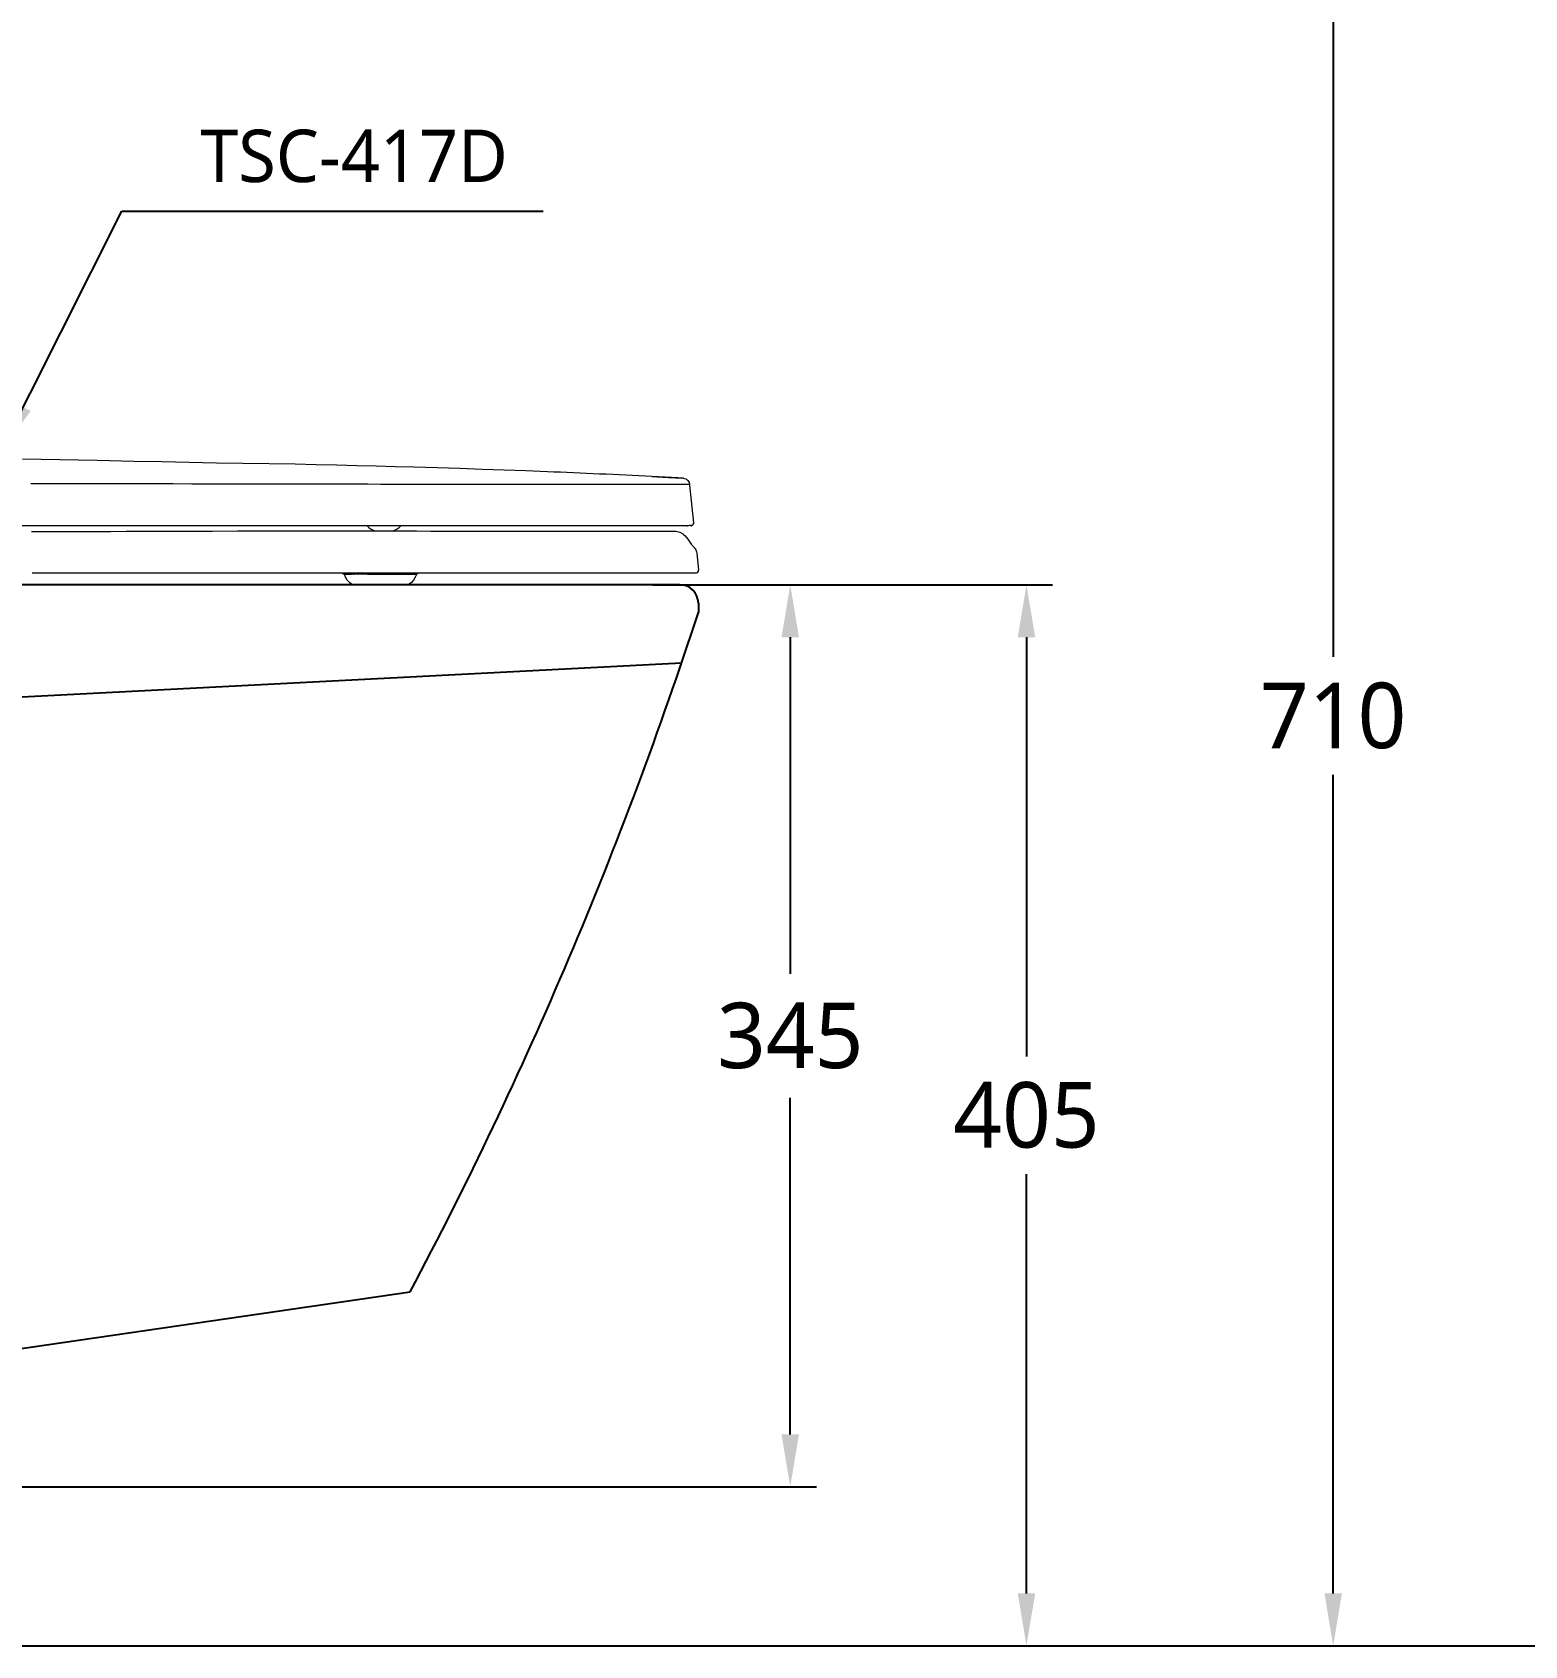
# Model space of a CAD drawing. Extents: x 2734 to 5638, y -143 to 2294.
# Drawn here: x 3373 to 3943, y -85 to 531 of the extents above; entities that cross this region are included whole.
import ezdxf

# ---------------------------------------------------------------- set-up
doc = ezdxf.new("R2010")
doc.units = 0
doc.header["$LTSCALE"] = 20
doc.header["$MEASUREMENT"] = 0
doc.layers.get('0').update_dxf_attribs({"linetype": 'CONTINUOUS'})
doc.layers.get('DEFPOINTS').update_dxf_attribs({"linetype": 'CONTINUOUS'})
for name, color, linetype in [('2', 2, 'CONTINUOUS'), ('3', 3, 'CONTINUOUS'), ('6', 6, 'CONTINUOUS'), ('FAUCET', 4, 'CONTINUOUS')]:
    doc.layers.add(name, color=color, linetype=linetype)
doc.styles.add('ROMANS', font='NanumGothic.ttf')
doc.styles.get("Standard").update_dxf_attribs({"font": 'NanumGothic.ttf'})
doc.dimstyles.get("Standard").update_dxf_attribs({"dimtxt": 2.5, "dimasz": 2, "dimexe": 2, "dimexo": 1, "dimgap": 1.5, "dimtad": 1, "dimdec": 0, "dimlfac": 10, "dimrnd": 0.5, "dimzin": 0, "dimdsep": 46, "dimtxsty": 'Standard', "dimcen": 0, "dimclrt": 2, "dimadec": 0, "dimazin": 0, "dimtfac": 1, "dimtdec": 0, "dimtmove": 0, "dimatfit": 3, "dimfxl": 0, "dimtolj": 1, "dimtzin": 0, "dimarcsym": 0})

# ---------------------------------------------------------------- blocks, each defined once
blk = doc.blocks.new('*D22')
at = {"layer": '3', "color": 3, "lineweight": -2}
for p, q in [((3837.39, 624.55), (3879.76, 624.55)), ((3869.76, 604.55), (3869.76, 292.05)), ((3869.76, -65.45), (3869.76, 247.05)), ((3811.76, -85.45), (3879.76, -85.45))]:
    blk.add_line(p, q, dxfattribs=at)
at = {"layer": '3', "color": 3}
for points in [[(3866.42, 604.55), (3873.09, 604.55), (3869.76, 624.55)], [(3866.42, -65.45), (3873.09, -65.45), (3869.76, -85.45)]]:
    blk.add_solid(points, dxfattribs=at)
at = {"layer": 'DEFPOINTS', "color": 0}
for p in [(3832.39, 624.55), (3806.76, -85.45), (3869.76, -85.45)]:
    blk.add_point(p, dxfattribs=at)
at = {"layer": '3', "color": 2, "insert": (3869.76, 269.55), "char_height": 25, "attachment_point": 5}
blk.add_mtext('\\A1;710', dxfattribs=at)
blk = doc.blocks.new('*D29')
at = {"layer": '3', "color": 3, "lineweight": -2}
for p, q in [((3610.1, 319.55), (3762.68, 319.55)), ((3752.68, 299.55), (3752.68, 139.55)), ((3752.68, -65.45), (3752.68, 94.55)), ((3610.1, -85.45), (3762.68, -85.45))]:
    blk.add_line(p, q, dxfattribs=at)
at = {"layer": '3', "color": 3}
for points in [[(3749.35, 299.55), (3756.02, 299.55), (3752.68, 319.55)], [(3749.35, -65.45), (3756.02, -65.45), (3752.68, -85.45)]]:
    blk.add_solid(points, dxfattribs=at)
at = {"layer": 'DEFPOINTS', "color": 0}
for p in [(3605.1, 319.55), (3605.1, -85.45), (3752.68, -85.45)]:
    blk.add_point(p, dxfattribs=at)
at = {"layer": '3', "color": 2, "insert": (3752.68, 117.05), "char_height": 25, "attachment_point": 5}
blk.add_mtext('\\A1;405', dxfattribs=at)
blk = doc.blocks.new('*D43')
at = {"layer": '3', "color": 3, "lineweight": -2}
for p, q in [((3636.11, 319.55), (3672.53, 319.55)), ((3662.53, 299.55), (3662.53, 171.02)), ((3662.53, -4.76), (3662.53, 123.77)), ((3010.46, -24.76), (3672.53, -24.76))]:
    blk.add_line(p, q, dxfattribs=at)
at = {"layer": '3', "color": 3}
for points in [[(3659.2, 299.55), (3665.86, 299.55), (3662.53, 319.55)], [(3659.2, -4.76), (3665.86, -4.76), (3662.53, -24.76)]]:
    blk.add_solid(points, dxfattribs=at)
at = {"layer": 'DEFPOINTS', "color": 0}
for p in [(3631.11, 319.55), (3005.46, -24.76), (3662.53, -24.76)]:
    blk.add_point(p, dxfattribs=at)
at = {"layer": '3', "color": 2, "insert": (3662.53, 147.39), "char_height": 25, "attachment_point": 5}
blk.add_mtext('\\A1;345', dxfattribs=at)

msp = doc.modelspace()

# ---------------------------------------------------------------- linework, layer by layer
at = {"color": 2, "linetype": 'Continuous', "lineweight": 0}
for p, q in [((3626.86572, 331.63478), (3627.5393, 325.22606)), ((3626.86572, 331.63478), (3627.5393, 325.22606)), ((3373.22963, 324.12146), (3472.24917, 324.12146)), ((3373.22963, 324.12146), (3472.24917, 324.12146)), ((3472.24917, 324.12146), (3586.01933, 324.12146)), ((3472.24917, 324.12146), (3586.01933, 324.12146)), ((3495.64364, 323.62146), (3495.82017, 323.62146)), ((3495.64364, 323.62146), (3495.82017, 323.62146)), ((3495.82017, 323.62146), (3495.99888, 323.62146)), ((3495.82017, 323.62146), (3495.99888, 323.62146)), ((3586.01933, 324.12146), (3626.54478, 324.12146)), ((3586.01933, 324.12146), (3626.54478, 324.12146))]:
    msp.add_line(p, q, dxfattribs=at)
for points in [[(3569.82529, 362.74612), (3561.63471, 363.06609), (3553.36229, 363.37211), (3544.98054, 363.66561), (3536.46235, 363.94785), (3527.78005, 364.22002), (3518.90826, 364.48313), (3511.78905, 364.6841), (3504.52294, 364.88062), (3497.08415, 365.07349), (3489.43438, 365.26381), (3481.56575, 365.45193), (3473.50491, 365.6375), (3453.60561, 365.85688), (3443.48246, 366.07338), (3433.1599, 366.28818), (3422.66625, 366.50274), (3412.03616, 366.71871), (3397.96858, 367.00673), (3383.77696, 367.30562), (3369.49805, 367.62127)], [(3569.82529, 362.74612), (3561.63471, 363.06609), (3553.36229, 363.37211), (3544.98054, 363.66561), (3536.46235, 363.94785), (3527.78005, 364.22002), (3518.90826, 364.48313), (3511.78905, 364.6841), (3504.52294, 364.88062), (3497.08415, 365.07349), (3489.43438, 365.26381), (3481.56575, 365.45193), (3473.50491, 365.6375), (3453.60561, 365.85688), (3443.48246, 366.07338), (3433.1599, 366.28818), (3422.66625, 366.50274), (3412.03616, 366.71871), (3397.96858, 367.00673), (3383.77696, 367.30562), (3369.49805, 367.62127)], [(3372.65122, 358.31319), (3373.81865, 358.31119), (3375.27643, 358.3087), (3376.91404, 358.30589), (3378.7311, 358.30278), (3380.72728, 358.29937), (3382.90234, 358.29564), (3385.50134, 358.29119), (3388.31641, 358.28637), (3388.60425, 358.28588), (3388.80147, 358.28554), (3388.99914, 358.2852), (3389.19726, 358.28486), (3389.39583, 358.28451), (3389.59485, 358.28417), (3390.53916, 358.28252), (3395.02393, 358.27447), (3399.72181, 358.26568), (3401.33485, 358.26258), (3402.97125, 358.25941), (3404.63091, 358.25614), (3406.31372, 358.2528), (3408.01976, 358.24938), (3410.05584, 358.24527), (3419.63325, 358.22594), (3426.8645, 358.21134), (3434.07131, 358.19679), (3441.25301, 358.18228), (3450.6935, 358.1632), (3451.61805, 358.16133), (3452.54205, 358.15946), (3453.46543, 358.15759), (3454.38813, 358.15572), (3455.31009, 358.15385), (3456.23126, 358.15198), (3457.15156, 358.15012), (3468.07094, 358.14825), (3472.53708, 358.13936), (3477.1081, 358.13058), (3481.77924, 358.12192), (3486.54838, 358.11337), (3491.41558, 358.10494), (3496.28724, 358.09677), (3501.2431, 358.08872), (3506.27633, 358.08078), (3511.38068, 358.07295), (3516.64475, 358.06509), (3521.96962, 358.05735), (3527.34761, 358.04972), (3532.7702, 358.04221), (3538.22841, 358.03482), (3543.61499, 358.02767), (3549.01798, 358.02063), (3554.42747, 358.01371), (3559.83267, 358.00689)], [(3372.65122, 358.31319), (3373.81865, 358.31119), (3375.27643, 358.3087), (3376.91404, 358.30589), (3378.7311, 358.30278), (3380.72728, 358.29937), (3382.90234, 358.29564), (3385.50134, 358.29119), (3388.31641, 358.28637), (3388.60425, 358.28588), (3388.80147, 358.28554), (3388.99914, 358.2852), (3389.19726, 358.28486), (3389.39583, 358.28451), (3389.59485, 358.28417), (3390.53916, 358.28252), (3395.02393, 358.27447), (3399.72181, 358.26568), (3401.33485, 358.26258), (3402.97125, 358.25941), (3404.63091, 358.25614), (3406.31372, 358.2528), (3408.01976, 358.24938), (3410.05584, 358.24527), (3419.63325, 358.22594), (3426.8645, 358.21134), (3434.07131, 358.19679), (3441.25301, 358.18228), (3450.6935, 358.1632), (3451.61805, 358.16133), (3452.54205, 358.15946), (3453.46543, 358.15759), (3454.38813, 358.15572), (3455.31009, 358.15385), (3456.23126, 358.15198), (3457.15156, 358.15012), (3468.07094, 358.14825), (3472.53708, 358.13936), (3477.1081, 358.13058), (3481.77924, 358.12192), (3486.54838, 358.11337), (3491.41558, 358.10494), (3496.28724, 358.09677), (3501.2431, 358.08872), (3506.27633, 358.08078), (3511.38068, 358.07295), (3516.64475, 358.06509), (3521.96962, 358.05735), (3527.34761, 358.04972), (3532.7702, 358.04221), (3538.22841, 358.03482), (3543.61499, 358.02767), (3549.01798, 358.02063), (3554.42747, 358.01371), (3559.83267, 358.00689)], [(3559.83267, 358.00689), (3565.01614, 358.00082), (3570.05895, 357.99571), (3574.96013, 357.99155), (3579.72012, 357.98836), (3584.31814, 357.98612), (3587.5539, 357.98508), (3590.65566, 357.98456), (3593.62167, 357.98456), (3595.50791, 357.98483), (3597.33699, 357.98534), (3597.73965, 357.98548), (3598.13937, 357.98564), (3598.53614, 357.9858), (3598.92995, 357.98598), (3599.32078, 357.98617), (3599.70864, 357.98637), (3600.09351, 357.98658), (3601.37388, 357.9874), (3602.71233, 357.98843), (3604.10079, 357.98967), (3605.53058, 357.99113), (3606.99233, 357.99281), (3608.44933, 357.99466), (3609.91716, 357.99672), (3611.38472, 357.99899), (3612.76948, 358.00128), (3614.06067, 358.0035), (3615.23617, 358.0056), (3616.30294, 358.00758), (3617.26779, 358.00944), (3618.13737, 358.01119), (3618.91814, 358.01281), (3619.61639, 358.01431), (3620.55963, 358.01644), (3621.36585, 358.01836), (3622.04528, 358.02007), (3622.60821, 358.02158), (3623.06472, 358.02288), (3623.42456, 358.02398), (3623.7373, 358.02502), (3623.94351, 358.02577), (3624.03752, 358.02615)], [(3559.83267, 358.00689), (3565.01614, 358.00082), (3570.05895, 357.99571), (3574.96013, 357.99155), (3579.72012, 357.98836), (3584.31814, 357.98612), (3587.5539, 357.98508), (3590.65566, 357.98456), (3593.62167, 357.98456), (3595.50791, 357.98483), (3597.33699, 357.98534), (3597.73965, 357.98548), (3598.13937, 357.98564), (3598.53614, 357.9858), (3598.92995, 357.98598), (3599.32078, 357.98617), (3599.70864, 357.98637), (3600.09351, 357.98658), (3601.37388, 357.9874), (3602.71233, 357.98843), (3604.10079, 357.98967), (3605.53058, 357.99113), (3606.99233, 357.99281), (3608.44933, 357.99466), (3609.91716, 357.99672), (3611.38472, 357.99899), (3612.76948, 358.00128), (3614.06067, 358.0035), (3615.23617, 358.0056), (3616.30294, 358.00758), (3617.26779, 358.00944), (3618.13737, 358.01119), (3618.91814, 358.01281), (3619.61639, 358.01431), (3620.55963, 358.01644), (3621.36585, 358.01836), (3622.04528, 358.02007), (3622.60821, 358.02158), (3623.06472, 358.02288), (3623.42456, 358.02398), (3623.7373, 358.02502), (3623.94351, 358.02577), (3624.03752, 358.02615)], [(3609.64186, 360.91797), (3616.0327, 360.57657), (3621.66245, 360.26218)], [(3609.64186, 360.91797), (3616.0327, 360.57657), (3621.66245, 360.26218)], [(3621.67336, 360.26194), (3622.20307, 360.17847), (3622.62978, 360.02018), (3622.938, 359.84475), (3623.14854, 359.68776), (3623.3931, 359.45491), (3623.66638, 359.09696), (3623.90655, 358.60172), (3624.04046, 357.99118)], [(3621.67336, 360.26194), (3622.20307, 360.17847), (3622.62978, 360.02018), (3622.938, 359.84475), (3623.14854, 359.68776), (3623.3931, 359.45491), (3623.66638, 359.09696), (3623.90655, 358.60172), (3624.04046, 357.99118)], [(3621.68509, 360.26088), (3621.69288, 360.26091)], [(3621.68509, 360.26088), (3621.69288, 360.26091)], [(3624.03752, 358.02615), (3624.03992, 358.02616)], [(3624.03752, 358.02615), (3624.03992, 358.02616)], [(3624.03992, 358.02616), (3624.05725, 358.02624), (3624.09184, 358.02642)], [(3624.03992, 358.02616), (3624.05725, 358.02624), (3624.09184, 358.02642)], [(3624.09184, 358.02645), (3624.13348, 357.63027), (3625.64742, 343.22606)], [(3624.09184, 358.02645), (3624.13348, 357.63027), (3625.64742, 343.22606)], [(3556.80605, 342.13933), (3553.92055, 342.13933), (3547.94593, 342.13933), (3541.84297, 342.13933), (3535.61697, 342.13933), (3529.27353, 342.13933), (3522.81834, 342.13933), (3516.37523, 342.13933), (3509.83529, 342.13933), (3503.20392, 342.13933), (3496.48679, 342.13933), (3489.5662, 342.13933), (3482.56933, 342.13933), (3475.50079, 342.13933), (3468.37486, 342.13933), (3451.20985, 342.13934), (3441.78253, 342.13935), (3432.30768, 342.13935), (3422.78887, 342.13933), (3413.63385, 342.13931), (3404.4464, 342.13933), (3395.23077, 342.13941), (3385.99076, 342.13935), (3376.73011, 342.13906), (3364.58757, 342.13952)], [(3556.80605, 342.13933), (3553.92055, 342.13933), (3547.94593, 342.13933), (3541.84297, 342.13933), (3535.61697, 342.13933), (3529.27353, 342.13933), (3522.81834, 342.13933), (3516.37523, 342.13933), (3509.83529, 342.13933), (3503.20392, 342.13933), (3496.48679, 342.13933), (3489.5662, 342.13933), (3482.56933, 342.13933), (3475.50079, 342.13933), (3468.37486, 342.13933), (3451.20985, 342.13934), (3441.78253, 342.13935), (3432.30768, 342.13935), (3422.78887, 342.13933), (3413.63385, 342.13931), (3404.4464, 342.13933), (3395.23077, 342.13941), (3385.99076, 342.13935), (3376.73011, 342.13906), (3364.58757, 342.13952)], [(3624.97833, 342.21697), (3624.75625, 342.20238), (3624.45617, 342.19002), (3624.09299, 342.17967), (3623.68071, 342.17112), (3623.23241, 342.16416), (3622.7603, 342.15859), (3622.30358, 342.15446), (3621.84462, 342.15129), (3621.39164, 342.14897), (3620.95218, 342.14743), (3620.53311, 342.14661), (3619.94497, 342.14644), (3619.32801, 342.14644), (3618.66975, 342.14644), (3617.96942, 342.14644), (3617.22629, 342.14644), (3616.43959, 342.14644), (3614.48702, 342.14644), (3612.32785, 342.14644), (3609.97487, 342.14644), (3607.43173, 342.14644), (3604.70205, 342.14644), (3601.78953, 342.14644), (3598.82522, 342.14644), (3595.70144, 342.14644), (3592.42294, 342.14644), (3588.98878, 342.14644), (3585.41059, 342.14644), (3581.71395, 342.14644), (3577.92918, 342.14644), (3572.60076, 342.14644), (3567.12997, 342.14644), (3561.51796, 342.14644), (3555.77165, 342.14644), (3549.78783, 342.14644), (3543.67473, 342.14644), (3537.43756, 342.14644), (3531.08189, 342.14644), (3524.61339, 342.14644), (3518.15611, 342.14644), (3511.60102, 342.14644), (3504.9534, 342.14644), (3498.21899, 342.14644), (3491.27948, 342.14643), (3484.26181, 342.14643), (3477.17214, 342.14643), (3470.02027, 342.14644), (3452.82394, 342.14644), (3443.35346, 342.14645), (3433.83451, 342.14646), (3424.27101, 342.14644), (3415.07221, 342.14642), (3405.84026, 342.14643), (3396.57942, 342.14651), (3387.29358, 342.14651), (3377.98563, 342.14608), (3368.82903, 342.1466)], [(3624.97833, 342.21697), (3624.75625, 342.20238), (3624.45617, 342.19002), (3624.09299, 342.17967), (3623.68071, 342.17112), (3623.23241, 342.16416), (3622.7603, 342.15859), (3622.30358, 342.15446), (3621.84462, 342.15129), (3621.39164, 342.14897), (3620.95218, 342.14743), (3620.53311, 342.14661), (3619.94497, 342.14644), (3619.32801, 342.14644), (3618.66975, 342.14644), (3617.96942, 342.14644), (3617.22629, 342.14644), (3616.43959, 342.14644), (3614.48702, 342.14644), (3612.32785, 342.14644), (3609.97487, 342.14644), (3607.43173, 342.14644), (3604.70205, 342.14644), (3601.78953, 342.14644), (3598.82522, 342.14644), (3595.70144, 342.14644), (3592.42294, 342.14644), (3588.98878, 342.14644), (3585.41059, 342.14644), (3581.71395, 342.14644), (3577.92918, 342.14644), (3572.60076, 342.14644), (3567.12997, 342.14644), (3561.51796, 342.14644), (3555.77165, 342.14644), (3549.78783, 342.14644), (3543.67473, 342.14644), (3537.43756, 342.14644), (3531.08189, 342.14644), (3524.61339, 342.14644), (3518.15611, 342.14644), (3511.60102, 342.14644), (3504.9534, 342.14644), (3498.21899, 342.14644), (3491.27948, 342.14643), (3484.26181, 342.14643), (3477.17214, 342.14643), (3470.02027, 342.14644), (3452.82394, 342.14644), (3443.35346, 342.14645), (3433.83451, 342.14646), (3424.27101, 342.14644), (3415.07221, 342.14642), (3405.84026, 342.14643), (3396.57942, 342.14651), (3387.29358, 342.14651), (3377.98563, 342.14608), (3368.82903, 342.1466)], [(3372.90972, 339.96454), (3382.98287, 339.97275), (3393.03208, 339.98765), (3403.05211, 340.00905), (3413.03744, 340.03646), (3415.46602, 340.04402)], [(3372.90972, 339.96454), (3382.98287, 339.97275), (3393.03208, 339.98765), (3403.05211, 340.00905), (3413.03744, 340.03646), (3415.46602, 340.04402)], [(3409.02171, 340.02472), (3413.0379, 340.03646), (3416.61587, 340.04774)], [(3409.02171, 340.02472), (3413.0379, 340.03646), (3416.61587, 340.04774)], [(3415.45505, 340.04339), (3422.67956, 340.06811), (3432.3566, 340.10378), (3441.99031, 340.13759), (3451.57532, 340.16469), (3471.10594, 340.18259)], [(3415.45505, 340.04339), (3422.67956, 340.06811), (3432.3566, 340.10378), (3441.99031, 340.13759), (3451.57532, 340.16469), (3471.10594, 340.18259)], [(3471.10594, 340.18259), (3477.50547, 340.18926), (3483.85052, 340.19178), (3490.13623, 340.19041), (3496.35804, 340.18557), (3502.51142, 340.17776), (3508.59195, 340.16765), (3514.25444, 340.15675), (3519.84498, 340.14514), (3525.35754, 340.1332), (3530.78436, 340.12099), (3536.12915, 340.10858), (3542.36682, 340.09392), (3548.47851, 340.07978), (3554.45887, 340.06656), (3555.7564, 340.06381), (3557.04726, 340.06112), (3558.3314, 340.05849), (3559.59079, 340.05596), (3560.78804, 340.05363), (3561.66536, 340.05195), (3562.03389, 340.05126), (3562.50337, 340.05038), (3563.07318, 340.04932), (3563.37252, 340.04877), (3563.66069, 340.04825), (3563.96881, 340.04769), (3564.29679, 340.0471), (3564.64454, 340.04648), (3565.10961, 340.04566), (3565.60556, 340.0448), (3566.13218, 340.0439), (3566.67689, 340.04297), (3566.99801, 340.04244), (3568.25101, 340.0404), (3569.64584, 340.03823), (3571.1794, 340.03597)], [(3471.10594, 340.18259), (3477.50547, 340.18926), (3483.85052, 340.19178), (3490.13623, 340.19041), (3496.35804, 340.18557), (3502.51142, 340.17776), (3508.59195, 340.16765), (3514.25444, 340.15675), (3519.84498, 340.14514), (3525.35754, 340.1332), (3530.78436, 340.12099), (3536.12915, 340.10858), (3542.36682, 340.09392), (3548.47851, 340.07978), (3554.45887, 340.06656), (3555.7564, 340.06381), (3557.04726, 340.06112), (3558.3314, 340.05849), (3559.59079, 340.05596), (3560.78804, 340.05363), (3561.66536, 340.05195), (3562.03389, 340.05126), (3562.50337, 340.05038), (3563.07318, 340.04932), (3563.37252, 340.04877), (3563.66069, 340.04825), (3563.96881, 340.04769), (3564.29679, 340.0471), (3564.64454, 340.04648), (3565.10961, 340.04566), (3565.60556, 340.0448), (3566.13218, 340.0439), (3566.67689, 340.04297), (3566.99801, 340.04244), (3568.25101, 340.0404), (3569.64584, 340.03823), (3571.1794, 340.03597)], [(3471.10594, 340.18259), (3472.44724, 340.18433), (3473.97788, 340.18609), (3475.70014, 340.18779), (3477.45628, 340.18922)], [(3471.10594, 340.18259), (3472.44724, 340.18433), (3473.97788, 340.18609), (3475.70014, 340.18779), (3477.45628, 340.18922)], [(3576.05185, 342.13933), (3570.72967, 342.13933), (3565.26379, 342.13933), (3559.65885, 342.13933), (3556.80605, 342.13933)], [(3576.05185, 342.13933), (3570.72967, 342.13933), (3565.26379, 342.13933), (3559.65885, 342.13933), (3556.80605, 342.13933)], [(3570.20948, 340.03739), (3571.02569, 340.03619)], [(3570.20948, 340.03739), (3571.02569, 340.03619)], [(3571.02569, 340.03619), (3571.09777, 340.03608)], [(3571.02569, 340.03619), (3571.09777, 340.03608)], [(3571.13239, 340.0371), (3573.18493, 340.03431)], [(3571.13239, 340.0371), (3573.18493, 340.03431)], [(3571.28656, 340.03689), (3573.18163, 340.03432), (3578.44406, 340.02812), (3582.97492, 340.02437)], [(3571.28656, 340.03689), (3573.18163, 340.03432), (3578.44406, 340.02812), (3582.97492, 340.02437)], [(3577.95228, 342.13933), (3576.05185, 342.13933)], [(3577.95228, 342.13933), (3576.05185, 342.13933)], [(3601.45299, 342.13933), (3599.96799, 342.13933), (3596.99196, 342.13933), (3593.85633, 342.13933), (3590.56578, 342.13933), (3587.12034, 342.13933), (3583.53213, 342.13933), (3579.83411, 342.13933), (3577.95228, 342.13933)], [(3601.45299, 342.13933), (3599.96799, 342.13933), (3596.99196, 342.13933), (3593.85633, 342.13933), (3590.56578, 342.13933), (3587.12034, 342.13933), (3583.53213, 342.13933), (3579.83411, 342.13933), (3577.95228, 342.13933)], [(3580.58719, 340.02608), (3583.00779, 340.02435)], [(3580.58719, 340.02608), (3583.00779, 340.02435)], [(3582.97492, 340.02437), (3583.00782, 340.02435)], [(3582.97492, 340.02437), (3583.00782, 340.02435)], [(3583.00807, 340.02435), (3586.38881, 340.02265), (3589.92635, 340.02155), (3593.30323, 340.02147), (3596.51451, 340.02235), (3599.55559, 340.02401), (3602.42209, 340.02626), (3605.10981, 340.02887), (3607.61485, 340.03168), (3609.9336, 340.03454), (3612.06269, 340.03732), (3613.99897, 340.03994), (3615.73958, 340.0424), (3617.28195, 340.0447), (3618.52005, 340.04662)], [(3583.00807, 340.02435), (3586.38881, 340.02265), (3589.92635, 340.02155), (3593.30323, 340.02147), (3596.51451, 340.02235), (3599.55559, 340.02401), (3602.42209, 340.02626), (3605.10981, 340.02887), (3607.61485, 340.03168), (3609.9336, 340.03454), (3612.06269, 340.03732), (3613.99897, 340.03994), (3615.73958, 340.0424), (3617.28195, 340.0447), (3618.52005, 340.04662)], [(3614.68222, 342.13933), (3612.72052, 342.13933), (3610.55147, 342.13933), (3608.18804, 342.13933), (3605.63389, 342.13933), (3602.89263, 342.13933), (3601.45299, 342.13933)], [(3614.68222, 342.13933), (3612.72052, 342.13933), (3610.55147, 342.13933), (3608.18804, 342.13933), (3605.63389, 342.13933), (3602.89263, 342.13933), (3601.45299, 342.13933)], [(3620.80518, 342.14706), (3620.5137, 342.14512), (3620.07531, 342.14283), (3619.63759, 342.14116), (3619.20807, 342.14005), (3618.79366, 342.13945), (3618.2042, 342.13933), (3617.58432, 342.13933), (3616.92293, 342.13933), (3616.21928, 342.13933), (3615.47262, 342.13933), (3614.68222, 342.13933)], [(3620.80518, 342.14706), (3620.5137, 342.14512), (3620.07531, 342.14283), (3619.63759, 342.14116), (3619.20807, 342.14005), (3618.79366, 342.13945), (3618.2042, 342.13933), (3617.58432, 342.13933), (3616.92293, 342.13933), (3616.21928, 342.13933), (3615.47262, 342.13933), (3614.68222, 342.13933)], [(3618.79796, 340.03685), (3619.36521, 339.97456), (3619.88843, 339.85669), (3620.32254, 339.7128), (3620.6666, 339.56715), (3620.9228, 339.4393), (3621.09572, 339.34307), (3621.26639, 339.23981), (3621.57736, 339.02894), (3621.96413, 338.72168), (3622.41349, 338.29322), (3622.90709, 337.71616), (3623.42112, 336.96237)], [(3623.32236, 342.12146), (3623.11064, 342.13805), (3623.00572, 342.1577)], [(3623.05349, 342.14787), (3623.00572, 342.1577)], [(3623.32236, 342.12146), (3623.11064, 342.13805), (3623.00572, 342.1577)], [(3623.05349, 342.14787), (3623.00572, 342.1577)], [(3623.32274, 342.12146), (3623.11064, 342.13805), (3623.05349, 342.14787)], [(3623.32274, 342.12146), (3623.11064, 342.13805), (3623.05349, 342.14787)], [(3623.32376, 342.12146), (3623.34698, 342.12146)], [(3623.32376, 342.12146), (3623.34698, 342.12146)], [(3624.63021, 342.12146), (3624.6529, 342.12146)], [(3624.63021, 342.12146), (3624.6529, 342.12146)], [(3624.99417, 342.20119), (3624.97697, 342.17664), (3624.95606, 342.16852)], [(3624.99417, 342.20119), (3624.97697, 342.17664), (3624.95606, 342.16852)], [(3625.62516, 343.237), (3625.59182, 342.89673), (3625.45567, 342.60524), (3625.25542, 342.38646), (3624.97833, 342.21697)], [(3625.62516, 343.237), (3625.59182, 342.89673), (3625.45567, 342.60524), (3625.25542, 342.38646), (3624.97833, 342.21697)], [(3623.42112, 336.96237), (3624.14212, 335.85984), (3624.44436, 335.44429), (3624.70196, 335.11279), (3624.92174, 334.84706), (3625.16258, 334.57427), (3625.36103, 334.36279), (3625.52738, 334.19241), (3625.65023, 334.06825), (3625.76011, 333.95618), (3625.86043, 333.85073), (3625.95385, 333.7475), (3625.99864, 333.69558), (3626.05736, 333.6222), (3626.15749, 333.4833), (3626.29187, 333.27255), (3626.44717, 332.98403), (3626.60448, 332.61326), (3626.73985, 332.16024), (3626.86567, 331.63518)], [(3492.05192, 323.65512), (3491.78603, 323.84614), (3491.69194, 324.12146)], [(3492.05192, 323.65512), (3491.78603, 323.84614), (3491.69194, 324.12146)], [(3495.56212, 323.62976), (3494.77496, 323.63236), (3493.94696, 323.63587), (3493.24948, 323.63989), (3492.69514, 323.64443), (3492.28946, 323.64951), (3492.05192, 323.65512)], [(3495.56212, 323.62976), (3494.77496, 323.63236), (3493.94696, 323.63587), (3493.24948, 323.63989), (3492.69514, 323.64443), (3492.28946, 323.64951), (3492.05192, 323.65512)], [(3495.12651, 319.79144), (3494.24272, 320.50208), (3493.42901, 321.42327), (3492.79132, 322.47424), (3492.34874, 323.62146)], [(3495.12651, 319.79144), (3494.24272, 320.50208), (3493.42901, 321.42327), (3492.79132, 322.47424), (3492.34874, 323.62146)], [(3495.64364, 323.62146), (3495.56646, 323.6289)], [(3495.64364, 323.62146), (3495.56646, 323.6289)], [(3499.57908, 323.62939), (3499.03304, 323.62939), (3497.94011, 323.62939), (3496.85585, 323.62939), (3495.92586, 323.62939)], [(3499.57908, 323.62939), (3499.03304, 323.62939), (3497.94011, 323.62939), (3496.85585, 323.62939), (3495.92586, 323.62939)], [(3505.12685, 323.62939), (3504.77573, 323.62939), (3503.99868, 323.62939), (3503.13155, 323.62939), (3502.18708, 323.62939), (3501.17849, 323.62939), (3500.12056, 323.62939), (3499.57908, 323.62939)], [(3505.12685, 323.62939), (3504.77573, 323.62939), (3503.99868, 323.62939), (3503.13155, 323.62939), (3502.18708, 323.62939), (3501.17849, 323.62939), (3500.12056, 323.62939), (3499.57908, 323.62939)], [(3508.77981, 323.62939), (3507.74591, 323.62939), (3506.77973, 323.62939), (3506.09795, 323.62939), (3505.45149, 323.62939), (3505.12685, 323.62939)], [(3508.77981, 323.62939), (3507.74591, 323.62939), (3506.77973, 323.62939), (3506.09795, 323.62939), (3505.45149, 323.62939), (3505.12685, 323.62939)], [(3509.3545, 323.62939), (3508.77981, 323.62939)], [(3509.3545, 323.62939), (3508.77981, 323.62939)], [(3511.19532, 323.62939), (3510.75058, 323.62939), (3509.88153, 323.62939), (3509.3545, 323.62939)], [(3511.19532, 323.62939), (3510.75058, 323.62939), (3509.88153, 323.62939), (3509.3545, 323.62939)], [(3512.07552, 323.62939), (3511.6405, 323.62939), (3511.19532, 323.62939)], [(3512.07552, 323.62939), (3511.6405, 323.62939), (3511.19532, 323.62939)], [(3514.02477, 323.62939), (3513.40214, 323.62939), (3512.5277, 323.62939), (3512.07552, 323.62939)], [(3514.02477, 323.62939), (3513.40214, 323.62939), (3512.5277, 323.62939), (3512.07552, 323.62939)], [(3515.25101, 323.62939), (3515.06106, 323.62939), (3514.25113, 323.62939), (3514.02477, 323.62939)], [(3515.25101, 323.62939), (3515.06106, 323.62939), (3514.25113, 323.62939), (3514.02477, 323.62939)], [(3519.88643, 323.64281), (3519.83145, 323.6415), (3519.51566, 323.63714), (3519.06456, 323.634), (3518.50111, 323.63182), (3517.85989, 323.6304), (3517.1825, 323.62962), (3516.51328, 323.62939), (3515.81936, 323.62939), (3515.25101, 323.62939)], [(3519.88643, 323.64281), (3519.83145, 323.6415), (3519.51566, 323.63714), (3519.06456, 323.634), (3518.50111, 323.63182), (3517.85989, 323.6304), (3517.1825, 323.62962), (3516.51328, 323.62939), (3515.81936, 323.62939), (3515.25101, 323.62939)], [(3519.85941, 323.5825), (3519.42812, 322.47424), (3518.79042, 321.42327), (3517.97672, 320.50208), (3517.09292, 319.79143)], [(3519.85941, 323.5825), (3519.42812, 322.47424), (3518.79042, 321.42327), (3517.97672, 320.50208), (3517.09292, 319.79143)], [(3519.87069, 323.62146), (3519.85941, 323.5825)], [(3519.87069, 323.62146), (3519.85941, 323.5825)], [(3519.983, 323.6552), (3519.88621, 323.65231)], [(3519.983, 323.6552), (3519.88621, 323.65231)], [(3520.00991, 323.65078), (3519.99225, 323.6474), (3519.88643, 323.64281)], [(3520.00991, 323.65078), (3519.99225, 323.6474), (3519.88643, 323.64281)], [(3520.34275, 324.12146), (3520.24874, 323.84624), (3519.983, 323.6552)], [(3520.34275, 324.12146), (3520.24874, 323.84624), (3519.983, 323.6552)], [(3495.1259, 319.79462), (3495.11513, 319.80133)], [(3495.1259, 319.79462), (3495.11513, 319.80133)], [(3495.12591, 319.79461), (3495.12282, 319.79392)], [(3495.12591, 319.79461), (3495.12282, 319.79392)], [(3495.66861, 319.63249), (3495.35919, 319.69277), (3495.1259, 319.79462)], [(3495.66861, 319.63249), (3495.35919, 319.69277), (3495.1259, 319.79462)], [(3505.56566, 319.62146), (3504.81958, 319.625), (3503.50453, 319.62533), (3502.2638, 319.62572), (3500.72704, 319.62637), (3499.33193, 319.62717), (3498.09385, 319.62816), (3497.28331, 319.62903), (3496.59132, 319.63004), (3496.04155, 319.63118), (3495.66861, 319.63249)], [(3516.5508, 319.63249), (3516.18569, 319.63078), (3515.62048, 319.62935), (3514.8654, 319.62815), (3513.92408, 319.62717), (3513.67242, 319.62696)], [(3516.5508, 319.63249), (3516.18569, 319.63078), (3515.62048, 319.62935), (3514.8654, 319.62815), (3513.92408, 319.62717), (3513.67242, 319.62696)], [(3517.09308, 319.79434), (3516.86024, 319.69277), (3516.5508, 319.63249)], [(3517.09308, 319.79434), (3516.86024, 319.69277), (3516.5508, 319.63249)], [(3517.1043, 319.80133), (3517.09308, 319.79434)], [(3517.1043, 319.80133), (3517.09308, 319.79434)]]:
    msp.add_lwpolyline(points, dxfattribs=at)
for centre, radius, start, end in [((3507.45539, 348.42146), 9, 224.33562044, 246.82594011), ((3507.45539, 348.42146), 9, 224.33562044, 246.82594011), ((3507.45539, 348.42146), 9, 292.98811941, 315.7832733), ((3507.45539, 348.42146), 9, 292.98811941, 315.7832733), ((3623.34574, 343.12146), 1, 254.41588736, 270.00000516), ((3623.34574, 343.12146), 1, 254.41588736, 270.00000516), ((3624.6529, 343.12146), 1, 269.99999111, 286.9734099), ((3624.6529, 343.12146), 1, 269.99999111, 286.9734099), ((3624.6529, 343.12146), 1, 286.9734099, 289.07682106), ((3624.6529, 343.12146), 1, 286.9734099, 289.07682106), ((3624.6529, 343.12146), 1, 289.07682106, 5.99999925), ((3624.6529, 343.12146), 1, 289.07682106, 5.99999925), ((3626.54478, 325.12146), 1, 270, 5.98920249), ((3626.54478, 325.12146), 1, 270, 5.98920249)]:
    msp.add_arc(centre, radius, start, end, dxfattribs=at)
at = {"color": 2, "linetype": 'Continuous', "lineweight": 0, "extrusion": (0, 0, -1)}
for centre, major_axis, ratio, start_param, end_param in [((3583.00592, 336.02435), (0.00217, 4), 0.723921786, 6.257569405, 6.283097498), ((3583.00592, 336.02435), (0.00217, 4), 0.723921786, 6.257569405, 6.283097498), ((3583.00592, 336.02435), (-0.00217, -4), 0.723921786, 3.115976899, 3.138834696), ((3583.00592, 336.02435), (-0.00217, -4), 0.723921786, 3.115976899, 3.138834696), ((3618.52639, 336.04662), (0.0063, -4), 0.97299246, 3.13952037, 3.213044521), ((3495.99887, 324.12146), (0, -0.5), 0.873702841, 0.080052215, 0.169035052), ((3495.99887, 324.12146), (0, -0.5), 0.873702841, 0.080052215, 0.169035052), ((3495.99887, 324.12146), (0, -0.5), 0.873702841, 6.283183329, 6.363237522), ((3495.99887, 324.12146), (0, -0.5), 0.873702841, 6.283183329, 6.363237522), ((3513.61822, 320.62146), (0, 1), 0.461858555, 3.067959494, 3.141592091), ((3513.61822, 320.62146), (0, 1), 0.461858555, 3.067959494, 3.141592091)]:
    msp.add_ellipse(centre, major_axis=major_axis, ratio=ratio, start_param=start_param, end_param=end_param, dxfattribs=at)
at = {"color": 2, "linetype": 'Continuous', "lineweight": 0}
for points in [[(3609.73514, 360.9131), (3596.42871, 361.60771), (3583.11846, 362.21257), (3569.82529, 362.74612)], [(3609.73514, 360.9131), (3596.42871, 361.60771), (3583.11846, 362.21257), (3569.82529, 362.74612)], [(3619.6559, 360.37825), (3616.34943, 360.56227), (3613.0424, 360.74046), (3609.73514, 360.9131)], [(3619.6559, 360.37825), (3616.34943, 360.56227), (3613.0424, 360.74046), (3609.73514, 360.9131)], [(3621.66327, 360.26581), (3620.99417, 360.30353), (3620.32504, 360.34101), (3619.6559, 360.37825)], [(3621.66327, 360.26581), (3620.99417, 360.30353), (3620.32504, 360.34101), (3619.6559, 360.37825)], [(3621.74642, 360.26113), (3621.7187, 360.26269), (3621.69098, 360.26425), (3621.66327, 360.26581)], [(3621.74642, 360.26113), (3621.7187, 360.26269), (3621.69098, 360.26425), (3621.66327, 360.26581)], [(3495.63033, 323.62146), (3495.60896, 323.62146), (3495.58767, 323.62146), (3495.56648, 323.62146)], [(3495.64958, 323.62146), (3495.64315, 323.62146), (3495.63674, 323.62146), (3495.63033, 323.62146)], [(3495.64958, 323.62146), (3495.64315, 323.62146), (3495.63674, 323.62146), (3495.63033, 323.62146)], [(3495.69473, 323.62146), (3495.67964, 323.62146), (3495.66458, 323.62146), (3495.64958, 323.62146)], [(3495.69473, 323.62146), (3495.67964, 323.62146), (3495.66458, 323.62146), (3495.64958, 323.62146)], [(3495.9098, 323.62146), (3495.83716, 323.62146), (3495.76546, 323.62146), (3495.69473, 323.62146)], [(3495.9098, 323.62146), (3495.83716, 323.62146), (3495.76546, 323.62146), (3495.69473, 323.62146)], [(3496.05373, 323.62146), (3496.03384, 323.62146), (3496.01403, 323.62146), (3495.99428, 323.62146)], [(3496.05373, 323.62146), (3496.03384, 323.62146), (3496.01403, 323.62146), (3495.99428, 323.62146)], [(3509.38935, 323.62146), (3509.34927, 323.62146), (3509.30914, 323.62146), (3509.26896, 323.62146)], [(3509.38935, 323.62146), (3509.34927, 323.62146), (3509.30914, 323.62146), (3509.26896, 323.62146)], [(3512.07663, 323.62146), (3511.78777, 323.62146), (3511.49405, 323.62146), (3511.19621, 323.62146)], [(3512.07663, 323.62146), (3511.78777, 323.62146), (3511.49405, 323.62146), (3511.19621, 323.62146)], [(3515.10644, 323.62146), (3515.16737, 323.62146), (3515.22759, 323.62146), (3515.28722, 323.62146)], [(3515.10644, 323.62146), (3515.16737, 323.62146), (3515.22759, 323.62146), (3515.28722, 323.62146)], [(3515.40979, 323.62146), (3515.49721, 323.62146), (3515.58352, 323.62146), (3515.66904, 323.62146)], [(3515.40979, 323.62146), (3515.49721, 323.62146), (3515.58352, 323.62146), (3515.66904, 323.62146)]]:
    msp.add_open_spline(points, degree=3, dxfattribs=at)
for points, knots in [([(3492.30549, 323.62146), (3492.30715, 323.62146), (3492.36831, 323.62146), (3492.53943, 323.62146), (3492.95876, 323.62146), (3493.57767, 323.62146), (3494.30254, 323.62146), (3494.83421, 323.62146), (3495.0159, 323.62146)], [0.8676806441, 0.8676806441, 0.8676806441, 0.8676806441, 0.8684210526, 0.8947368421, 0.9210526316, 0.9473684211, 0.9736842105, 0.9862736165, 0.9862736165, 0.9862736165, 0.9862736165]), ([(3499.49245, 323.62146), (3499.4157, 323.62146), (3498.50142, 323.62146), (3497.31315, 323.62146), (3496.33324, 323.62146), (3496.05373, 323.62146)], [0.3939253918, 0.3939253918, 0.3939253918, 0.3939253918, 0.4, 0.4666666667, 0.4950819622, 0.4950819622, 0.4950819622, 0.4950819622]), ([(3499.49245, 323.62146), (3499.4157, 323.62146), (3498.50142, 323.62146), (3497.31315, 323.62146), (3496.33324, 323.62146), (3496.05373, 323.62146)], [0.3939253918, 0.3939253918, 0.3939253918, 0.3939253918, 0.4, 0.4666666667, 0.4950819622, 0.4950819622, 0.4950819622, 0.4950819622]), ([(3505.17256, 323.62146), (3505.01835, 323.62146), (3503.90695, 323.62146), (3501.95009, 323.62146), (3500.25804, 323.62146), (3499.49245, 323.62146)], [0.2559399192, 0.2559399192, 0.2559399192, 0.2559399192, 0.2666666667, 0.3333333333, 0.3939253918, 0.3939253918, 0.3939253918, 0.3939253918]), ([(3505.17256, 323.62146), (3505.01835, 323.62146), (3503.90695, 323.62146), (3501.95009, 323.62146), (3500.25804, 323.62146), (3499.49245, 323.62146)], [0.2559399192, 0.2559399192, 0.2559399192, 0.2559399192, 0.2666666667, 0.3333333333, 0.3939253918, 0.3939253918, 0.3939253918, 0.3939253918]), ([(3501.1609, 323.62146), (3501.34988, 323.62146), (3501.88234, 323.62146), (3502.40345, 323.62146), (3502.73606, 323.62146)], [0.09475141017, 0.09475141017, 0.09475141017, 0.09475141017, 0.10526315789, 0.12456085657, 0.12456085657, 0.12456085657, 0.12456085657]), ([(3501.1609, 323.62146), (3501.34988, 323.62146), (3501.88234, 323.62146), (3502.40345, 323.62146), (3502.73606, 323.62146)], [0.09475141017, 0.09475141017, 0.09475141017, 0.09475141017, 0.10526315789, 0.12456085657, 0.12456085657, 0.12456085657, 0.12456085657]), ([(3502.73606, 323.62146), (3502.85703, 323.62146), (3503.42861, 323.62146), (3504.42628, 323.62146), (3505.70212, 323.62146), (3506.90062, 323.62146), (3508.02318, 323.62146), (3508.8395, 323.62146), (3509.28392, 323.62146), (3509.39101, 323.62146)], [0.1245608566, 0.1245608566, 0.1245608566, 0.1245608566, 0.1315789474, 0.1578947368, 0.1842105263, 0.2105263158, 0.2368421053, 0.2631578947, 0.2716360726, 0.2716360726, 0.2716360726, 0.2716360726]), ([(3502.73606, 323.62146), (3502.85703, 323.62146), (3503.42861, 323.62146), (3504.42628, 323.62146), (3505.70212, 323.62146), (3506.90062, 323.62146), (3508.02318, 323.62146), (3508.8395, 323.62146), (3509.28392, 323.62146), (3509.39101, 323.62146)], [0.1245608566, 0.1245608566, 0.1245608566, 0.1245608566, 0.1315789474, 0.1578947368, 0.1842105263, 0.2105263158, 0.2368421053, 0.2631578947, 0.2716360726, 0.2716360726, 0.2716360726, 0.2716360726]), ([(3509.26896, 323.62146), (3508.71509, 323.62146), (3507.35706, 323.62146), (3505.97681, 323.62146), (3505.17256, 323.62146)], [0.16051004719, 0.16051004719, 0.16051004719, 0.16051004719, 0.2, 0.25593991918, 0.25593991918, 0.25593991918, 0.25593991918]), ([(3509.26896, 323.62146), (3508.71509, 323.62146), (3507.35706, 323.62146), (3505.97681, 323.62146), (3505.17256, 323.62146)], [0.16051004719, 0.16051004719, 0.16051004719, 0.16051004719, 0.2, 0.25593991918, 0.25593991918, 0.25593991918, 0.25593991918]), ([(3511.19621, 323.62146), (3510.93372, 323.62146), (3510.3385, 323.62146), (3509.72962, 323.62146), (3509.38935, 323.62146)], [0.11372897947, 0.11372897947, 0.11372897947, 0.11372897947, 0.13333333333, 0.1576457184, 0.1576457184, 0.1576457184, 0.1576457184]), ([(3511.19621, 323.62146), (3510.93372, 323.62146), (3510.3385, 323.62146), (3509.72962, 323.62146), (3509.38935, 323.62146)], [0.11372897947, 0.11372897947, 0.11372897947, 0.11372897947, 0.13333333333, 0.1576457184, 0.1576457184, 0.1576457184, 0.1576457184]), ([(3509.39101, 323.62146), (3509.6163, 323.62146), (3510.12012, 323.62146), (3510.59556, 323.62146), (3510.85406, 323.62146)], [0.27163607258, 0.27163607258, 0.27163607258, 0.27163607258, 0.28947368421, 0.31249999998, 0.31249999998, 0.31249999998, 0.31249999998]), ([(3509.39101, 323.62146), (3509.6163, 323.62146), (3510.12012, 323.62146), (3510.59556, 323.62146), (3510.85406, 323.62146)], [0.27163607258, 0.27163607258, 0.27163607258, 0.27163607258, 0.28947368421, 0.31249999998, 0.31249999998, 0.31249999998, 0.31249999998]), ([(3510.85406, 323.62146), (3510.89099, 323.62146), (3511.22163, 323.62146), (3511.81665, 323.62146), (3512.58759, 323.62146), (3513.28308, 323.62146), (3513.81549, 323.62146), (3514.11471, 323.62146), (3514.22612, 323.62146)], [0.3125, 0.3125, 0.3125, 0.3125, 0.3157894737, 0.3421052632, 0.3684210526, 0.3947368421, 0.4210526316, 0.4374999912, 0.4374999912, 0.4374999912, 0.4374999912]), ([(3510.85406, 323.62146), (3510.89099, 323.62146), (3511.22163, 323.62146), (3511.81665, 323.62146), (3512.58759, 323.62146), (3513.28308, 323.62146), (3513.81549, 323.62146), (3514.11471, 323.62146), (3514.22612, 323.62146)], [0.3125, 0.3125, 0.3125, 0.3125, 0.3157894737, 0.3421052632, 0.3684210526, 0.3947368421, 0.4210526316, 0.4374999912, 0.4374999912, 0.4374999912, 0.4374999912]), ([(3514.22612, 323.62146), (3514.29297, 323.62146), (3514.53322, 323.62146), (3514.82451, 323.62146), (3515.04383, 323.62146), (3515.10644, 323.62146)], [0.43749999122, 0.43749999122, 0.43749999122, 0.43749999122, 0.44736842105, 0.47368421053, 0.484375006, 0.484375006, 0.484375006, 0.484375006]), ([(3514.22612, 323.62146), (3514.29297, 323.62146), (3514.53322, 323.62146), (3514.82451, 323.62146), (3515.04383, 323.62146), (3515.10644, 323.62146)], [0.43749999122, 0.43749999122, 0.43749999122, 0.43749999122, 0.44736842105, 0.47368421053, 0.484375006, 0.484375006, 0.484375006, 0.484375006]), ([(3515.28722, 323.62146), (3515.31715, 323.62146), (3515.35807, 323.62146), (3515.39874, 323.62146), (3515.40979, 323.62146)], [0.494778335892, 0.494778335892, 0.494778335892, 0.494778335892, 0.5, 0.501951759699, 0.501951759699, 0.501951759699, 0.501951759699]), ([(3515.28722, 323.62146), (3515.31715, 323.62146), (3515.35807, 323.62146), (3515.39874, 323.62146), (3515.40979, 323.62146)], [0.494778335892, 0.494778335892, 0.494778335892, 0.494778335892, 0.5, 0.501951759699, 0.501951759699, 0.501951759699, 0.501951759699]), ([(3515.66904, 323.62146), (3515.71843, 323.62146), (3515.91248, 323.62146), (3516.24585, 323.62146), (3516.67271, 323.62146), (3517.10791, 323.62146), (3517.55634, 323.62146), (3518.00426, 323.62146), (3518.42889, 323.62146), (3518.80365, 323.62146), (3519.0256, 323.62146), (3519.12153, 323.62146)], [0.5173963793, 0.5173963793, 0.5173963793, 0.5173963793, 0.5263157895, 0.5526315789, 0.5789473684, 0.6052631579, 0.6315789474, 0.6578947368, 0.6842105263, 0.7105263158, 0.733086477, 0.733086477, 0.733086477, 0.733086477]), ([(3515.66904, 323.62146), (3515.71843, 323.62146), (3515.91248, 323.62146), (3516.24585, 323.62146), (3516.67271, 323.62146), (3517.10791, 323.62146), (3517.55634, 323.62146), (3518.00426, 323.62146), (3518.42889, 323.62146), (3518.80365, 323.62146), (3519.0256, 323.62146), (3519.12153, 323.62146)], [0.5173963793, 0.5173963793, 0.5173963793, 0.5173963793, 0.5263157895, 0.5526315789, 0.5789473684, 0.6052631579, 0.6315789474, 0.6578947368, 0.6842105263, 0.7105263158, 0.733086477, 0.733086477, 0.733086477, 0.733086477]), ([(3519.8707, 323.62146), (3519.87063, 323.62146), (3519.71301, 323.62146), (3519.30792, 323.62146), (3519.12145, 323.62146)], [0.7342649743, 0.7342649743, 0.7342649743, 0.7342649743, 0.8, 0.8397634445, 0.8397634445, 0.8397634445, 0.8397634445]), ([(3519.8707, 323.62146), (3519.87063, 323.62146), (3519.71301, 323.62146), (3519.30792, 323.62146), (3519.12145, 323.62146)], [0.7342649743, 0.7342649743, 0.7342649743, 0.7342649743, 0.8, 0.8397634445, 0.8397634445, 0.8397634445, 0.8397634445]), ([(3519.12153, 323.62146), (3519.1375, 323.62146), (3519.26392, 323.62146), (3519.4782, 323.62146), (3519.70493, 323.62146), (3519.82637, 323.62146), (3519.84565, 323.62146), (3519.84208, 323.62146)], [0.733086477, 0.733086477, 0.733086477, 0.733086477, 0.7368421053, 0.7631578947, 0.7894736842, 0.8157894737, 0.8357815975, 0.8357815975, 0.8357815975, 0.8357815975]), ([(3519.12153, 323.62146), (3519.1375, 323.62146), (3519.26392, 323.62146), (3519.4782, 323.62146), (3519.70493, 323.62146), (3519.82637, 323.62146), (3519.84565, 323.62146), (3519.84208, 323.62146)], [0.733086477, 0.733086477, 0.733086477, 0.733086477, 0.7368421053, 0.7631578947, 0.7894736842, 0.8157894737, 0.8357815975, 0.8357815975, 0.8357815975, 0.8357815975]), ([(3513.61822, 319.62146), (3513.54419, 319.62146), (3513.39273, 319.62146), (3513.15497, 319.62146), (3512.9058, 319.62146), (3512.64492, 319.62146), (3512.37245, 319.62146), (3512.08813, 319.62146), (3511.79127, 319.62146), (3511.48285, 319.62146), (3511.1614, 319.62146), (3510.82244, 319.62146), (3510.46254, 319.62146), (3510.08046, 319.62146), (3509.67891, 319.62146), (3509.25997, 319.62146), (3508.82031, 319.62146), (3508.35668, 319.62146), (3507.85787, 319.62146), (3507.33119, 319.62146), (3506.78481, 319.62146), (3506.21596, 319.62146), (3505.80279, 319.62146), (3505.58217, 319.62146), (3505.56566, 319.62146)], [0, 0, 0, 0, 0.0158730159, 0.0317460317, 0.0476190476, 0.0634920635, 0.0793650794, 0.0952380952, 0.1111111111, 0.126984127, 0.1428571429, 0.1587301587, 0.1746031746, 0.1904761905, 0.2063492063, 0.2222222222, 0.2380952381, 0.253968254, 0.2698412698, 0.2857142857, 0.3015873016, 0.3174603175, 0.3333333333, 0.3346142148, 0.3346142148, 0.3346142148, 0.3346142148]), ([(3513.61822, 319.62146), (3513.54419, 319.62146), (3513.39273, 319.62146), (3513.15497, 319.62146), (3512.9058, 319.62146), (3512.64492, 319.62146), (3512.37245, 319.62146), (3512.08813, 319.62146), (3511.79127, 319.62146), (3511.48285, 319.62146), (3511.1614, 319.62146), (3510.82244, 319.62146), (3510.46254, 319.62146), (3510.08046, 319.62146), (3509.67891, 319.62146), (3509.25997, 319.62146), (3508.82031, 319.62146), (3508.35668, 319.62146), (3507.85787, 319.62146), (3507.33119, 319.62146), (3506.78481, 319.62146), (3506.21596, 319.62146), (3505.80279, 319.62146), (3505.58217, 319.62146), (3505.56566, 319.62146)], [0, 0, 0, 0, 0.0158730159, 0.0317460317, 0.0476190476, 0.0634920635, 0.0793650794, 0.0952380952, 0.1111111111, 0.126984127, 0.1428571429, 0.1587301587, 0.1746031746, 0.1904761905, 0.2063492063, 0.2222222222, 0.2380952381, 0.253968254, 0.2698412698, 0.2857142857, 0.3015873016, 0.3174603175, 0.3333333333, 0.3346142148, 0.3346142148, 0.3346142148, 0.3346142148])]:
    msp.add_open_spline(points, degree=3, knots=knots, dxfattribs=at)
at = {"layer": '3', "color": 7}
for p, q in [((3620.41539, 319.62146), (3133.81903, 319.62146)), ((3627.45539, 312.58146), (3627.45539, 309.06146)), ((3620.99698, 289.62146), (3133.81903, 264.62146)), ((3006.01002, -24.70984), (3517.45539, 49.62146))]:
    msp.add_line(p, q, dxfattribs=at)
at = {"layer": '3'}
msp.add_line((3732.09276, -85.45068), (3807.26234, -85.45068), dxfattribs=at)
at = {"layer": '3', "color": 7}
for centre, radius, start, end in [((3620.41539, 312.58146), 7.04, 0, 90), ((2077.37683, 813.24002), 1630.01214, 332.06470391, 341.98236551)]:
    msp.add_arc(centre, radius, start, end, dxfattribs=at)
at = {"layer": '6'}
msp.add_lwpolyline([(4002.45539, 2038.54932), (3002.45539, 2038.54932), (3002.45539, -85.45068), (4884.80929, -85.45068), (4884.80929, 939.54932)], dxfattribs=at)

# ---------------------------------------------------------------- texts
at = {"layer": '2', "insert": (3437.38128, 483.21632), "char_height": 20, "attachment_point": 4, "style": 'ROMANS'}
msp.add_mtext('TSC-417D', dxfattribs=at)

# ---------------------------------------------------------------- dimensions: what is measured, and where the dimension line sits
at = {"layer": '3'}
dim = msp.add_linear_dim(base=(3869.75659, -85.45068), p1=(3832.38882, 624.54932), p2=(3806.75659, -85.45068), angle=90, dimstyle='Standard', override={"dimtxt": 25, "dimasz": 20, "dimexe": 10, "dimexo": 5, "dimgap": 10, "dimtih": 1, "dimtoh": 1, "dimdec": 4, "dimlfac": 1, "dimzin": 8, "dimclrd": 3, "dimclre": 3, "dimtdec": 4, "dimarcsym": 1}, dxfattribs=at)
dim.commit()
dim.dimension.update_dxf_attribs({"geometry": '*D22', "text_midpoint": (3869.75659, 269.54932)})
dim = msp.add_linear_dim(base=(3662.53005, -24.76156), p1=(3631.11103, 319.54932), p2=(3005.45539, -24.76156), angle=90, text='345', dimstyle='Standard', override={"dimtxt": 25, "dimasz": 20, "dimexe": 10, "dimexo": 5, "dimgap": 10, "dimtih": 1, "dimtoh": 1, "dimdec": 4, "dimlfac": 1, "dimzin": 8, "dimclrd": 3, "dimclre": 3, "dimtdec": 4, "dimarcsym": 1}, dxfattribs=at)
dim.commit()
dim.dimension.update_dxf_attribs({"geometry": '*D43', "text_midpoint": (3662.53005, 147.39388)})
dim = msp.add_linear_dim(base=(3752.68309, -85.45068), p1=(3605.1019, 319.54932), p2=(3605.1019, -85.45068), angle=90, dimstyle='Standard', override={"dimtxt": 25, "dimasz": 20, "dimexe": 10, "dimexo": 5, "dimgap": 10, "dimtih": 1, "dimtoh": 1, "dimdec": 4, "dimlfac": 1, "dimzin": 8, "dimclrd": 3, "dimclre": 3, "dimtdec": 4, "dimarcsym": 1}, dxfattribs=at)
dim.commit()
dim.dimension.update_dxf_attribs({"geometry": '*D29', "text_midpoint": (3752.68309, 117.04932), "dimtype": 160})

# ---------------------------------------------------------------- leaders
at = {"layer": 'FAUCET', "color": 8, "annotation_type": 0, "has_hookline": 1, "hookline_direction": 0, "text_width": 130.90129}
msp.add_leader([(3360.71102, 369.61752), (3407.38128, 462.18627), (3427.38128, 462.18627)], dimstyle='Standard', override={"dimtxt": 20, "dimasz": 20, "dimexe": 20, "dimexo": 0, "dimgap": 10, "dimdec": 4, "dimlfac": 1, "dimzin": 8, "dimclrd": 3, "dimclre": 3, "dimtdec": 4, "dimtofl": 1}, dxfattribs=at)

doc.saveas('drawing.dxf')
